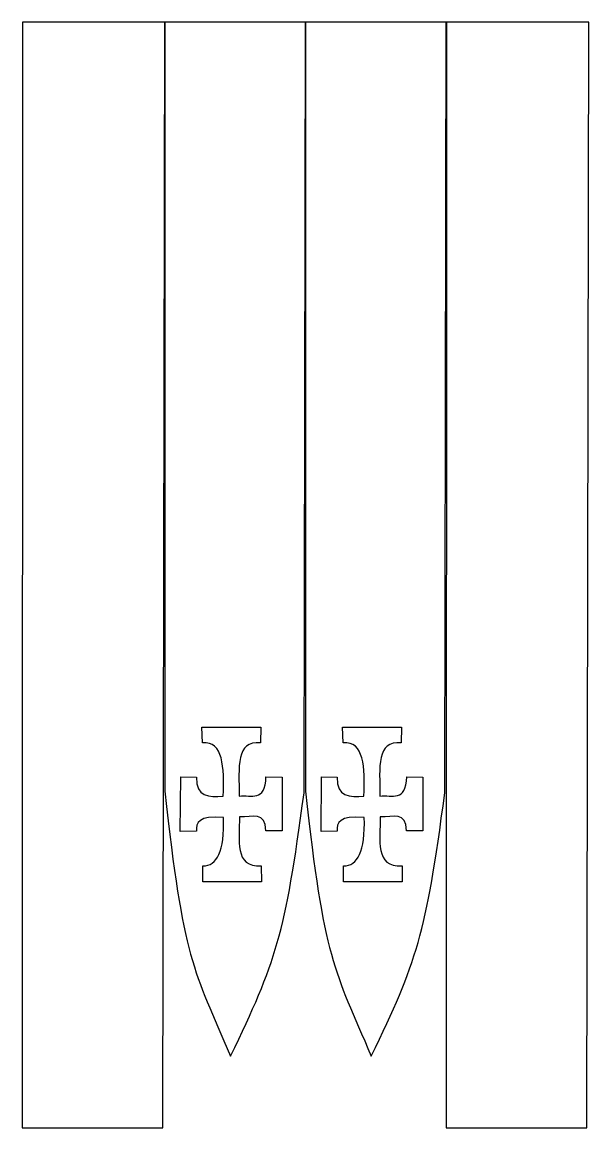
# Model space of a CAD drawing. Extents: x 32 to 180, y 2 to 292.
import ezdxf

# ---------------------------------------------------------------- set-up
doc = ezdxf.new("R2010")
doc.units = 0
doc.layers.add('Layer_1', color=7, linetype='CONTINUOUS')

msp = doc.modelspace()

# ---------------------------------------------------------------- linework, layer by layer
at = {"layer": 'Layer_1', "color": 7}
for points in [[(31.6618, 291.756062), (31.600078, 1.755057), (68.430078, 1.755057), (68.96805, 291.756062), (31.6618, 291.756062), (31.6618, 291.756062)], [(69.003328, 291.756062), (68.96805, 90.02893)], [(105.45408, 89.632041), (105.833331, 291.756062), (69.003328, 291.756062), (69.003328, 291.756062)], [(105.868608, 291.756062), (105.833331, 90.028916)], [(142.319369, 89.632027), (142.69862, 291.756062), (105.868608, 291.756062), (105.868608, 291.756062)], [(142.760342, 291.756062), (142.69862, 1.755085), (179.52862, 1.755085), (180.066592, 291.756062), (142.760342, 291.756062), (142.760342, 291.756062)], [(78.678244, 106.865235), (94.121108, 106.821152), (94.032914, 102.755374)], [(78.81055, 102.755374), (78.678244, 106.865235), (78.678244, 106.865235)], [(115.543536, 106.865221), (130.986397, 106.821138), (130.898203, 102.75536)], [(115.675842, 102.75536), (115.543536, 106.865221), (115.543536, 106.865221)], [(77.240689, 79.56904), (73.042633, 79.524957), (73.174911, 93.830096), (77.284772, 93.741902)], [(95.479303, 93.830096), (99.721441, 93.741902), (99.677358, 79.657263), (95.435191, 79.657263)], [(114.105969, 79.569026), (109.907914, 79.524943), (110.040191, 93.830082), (114.150053, 93.741888)], [(132.344592, 93.830082), (136.58673, 93.741888), (136.542647, 79.657249), (132.30048, 79.657249)], [(94.253386, 70.520319), (94.297497, 66.31343), (78.942827, 66.31343), (78.942827, 70.476207)], [(131.118675, 70.520305), (131.162786, 66.313415), (115.808119, 66.313415), (115.808119, 70.476193)]]:
    msp.add_lwpolyline(points, dxfattribs=at)
for points in [[(84.278605, 88.714818), (84.544572, 96.339842), (84.339565, 103.243308), (78.81055, 102.755374)], [(94.032914, 102.755374), (87.476607, 103.293261), (88.415729, 96.50641), (88.476661, 88.75893)], [(121.143897, 88.714804), (121.409864, 96.339828), (121.204857, 103.243294), (115.675842, 102.75536)], [(130.898203, 102.75536), (124.341898, 103.293247), (125.281021, 96.506395), (125.341953, 88.758916)], [(77.284772, 93.741902), (77.059897, 88.4438), (80.576443, 88.46889), (84.278605, 88.714818)], [(88.476661, 88.75893), (91.610513, 89.202075), (95.26583, 87.055239), (95.479303, 93.830096)], [(114.150053, 93.741888), (113.925178, 88.443786), (117.441734, 88.468876), (121.143897, 88.714804)], [(125.341953, 88.758916), (128.475805, 89.202061), (132.131119, 87.055225), (132.344592, 93.830082)], [(68.96805, 90.02893), (73.757643, 46.135077), (76.507419, 43.199796), (86.21005, 20.522882)], [(105.833331, 90.028916), (110.622924, 46.135063), (113.3727, 43.199782), (123.075342, 20.522854)], [(86.21005, 20.522882), (98.132925, 45.419502), (100.499218, 52.168028), (105.45408, 89.632041)], [(123.075342, 20.522854), (134.998214, 45.419488), (137.364507, 52.168014), (142.319369, 89.632027)], [(95.435191, 79.657263), (95.348549, 84.791788), (92.026819, 83.241739), (88.520744, 83.290874)], [(132.30048, 79.657249), (132.213838, 84.791774), (128.892111, 83.241725), (125.386036, 83.29086)], [(84.3668, 83.158568), (77.698425, 83.747961), (77.188732, 81.760355), (77.240689, 79.56904)], [(78.942827, 70.476207), (82.677277, 70.407599), (84.637197, 74.275003), (84.3668, 83.158568)], [(88.520744, 83.290874), (88.577555, 77.325769), (87.025164, 70.065687), (94.253386, 70.520319)], [(121.232092, 83.158554), (114.563706, 83.747947), (114.054012, 81.760341), (114.105969, 79.569026)], [(115.808119, 70.476193), (119.542568, 70.407585), (121.502489, 74.274989), (121.232092, 83.158554)], [(125.386036, 83.29086), (125.442847, 77.325755), (123.890456, 70.065673), (131.118675, 70.520305)]]:
    msp.add_open_spline(points, degree=3, dxfattribs=at)

doc.saveas('drawing.dxf')
